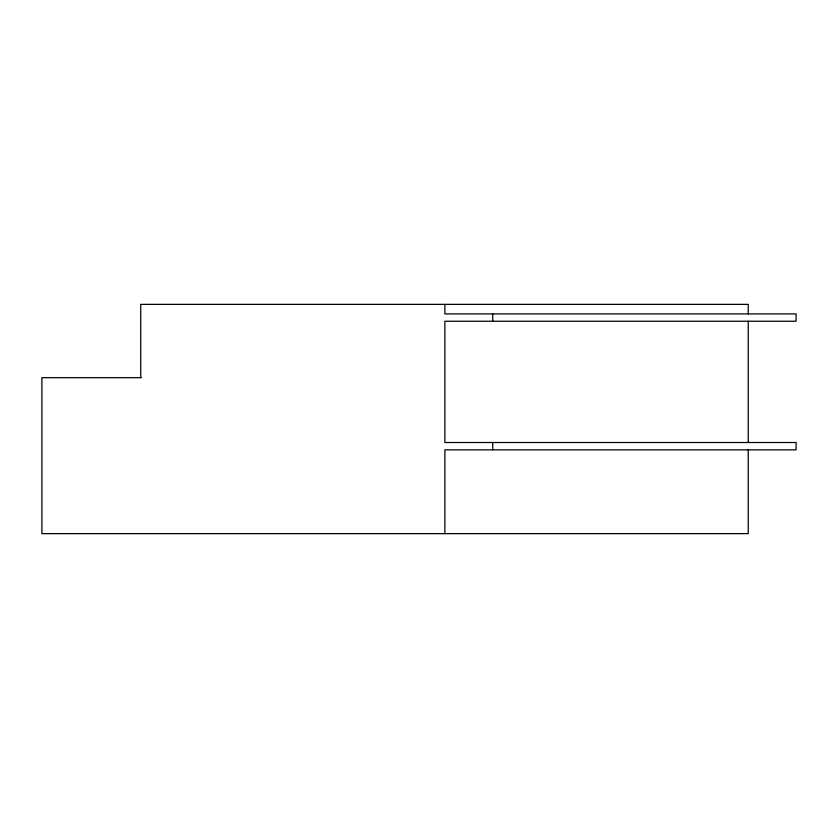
<?xml version="1.0" encoding="UTF-8"?>
<svg xmlns="http://www.w3.org/2000/svg" width="838" height="838" viewBox="0 0 838 838"><rect width="100%" height="100%" fill="white"/><g stroke="black" fill="none" stroke-linecap="round" stroke-linejoin="round"><path stroke-width="1.26" d="M141.287 377.666L41.9 377.666L41.9 533.628L748.25 533.628L748.25 449.849M748.25 313.915L748.25 304.372L140.742 304.372L140.742 377.666M748.25 321.237L748.25 442.516M492.723 313.915L492.723 321.237M492.723 442.516L492.723 449.849M444.873 304.372L444.873 313.915L796.1 313.915L796.1 321.237L444.873 321.237L444.873 442.516L796.1 442.516L796.1 449.849L444.873 449.849L444.873 533.628"/></g></svg>
